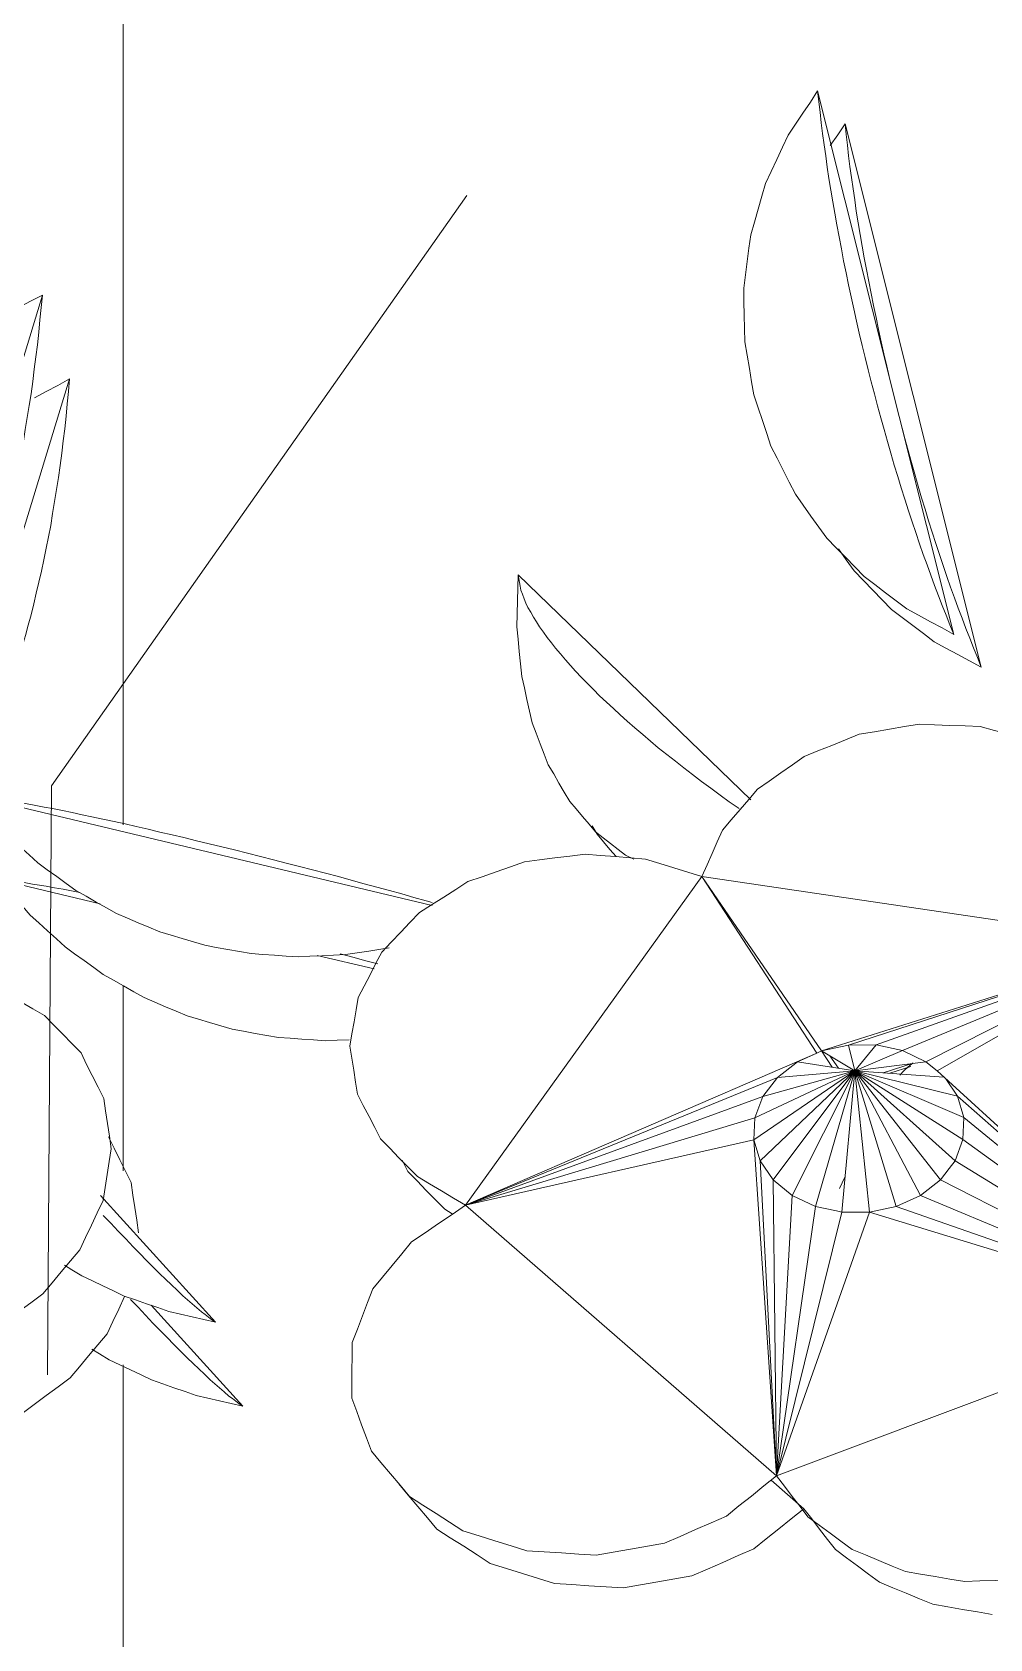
# Model space of a CAD drawing. Header units: metres. Extents: x -18.34 to -13.25, y -25.49 to -16.26.
# Drawn here: x -14.5973 to -14.521, y -17.8632 to -17.7354 of the extents above; entities that cross this region are included whole.
import ezdxf

# ---------------------------------------------------------------- set-up
doc = ezdxf.new("R2010")
doc.units = ezdxf.units.M
for name, color, linetype, lineweight in [('Importações nas famílias', 7, 'Continuous', 5), ('Quadro estrutural', 7, 'Continuous', 5), ('Vegetação', 7, 'Continuous', 5)]:
    doc.layers.add(name, color=color, linetype=linetype, lineweight=lineweight)

# ---------------------------------------------------------------- blocks, each defined once
blk = doc.blocks.new('Tram - Tram-V1-Pavimento 02 - Executivo')
at = {"layer": 'Quadro estrutural'}
for p, q in [((0.0164, 0.05), (0.2372, 0.05)), ((0.25003, 0.05), (0.26475, 0.05)), ((0.2802, 0.05), (0.46429, 0.05))]:
    blk.add_line(p, q, dxfattribs=at)
blk = doc.blocks.new('Planta_pergolado_12200 - plantas pergolado_skp_Component_12-V847-Pavimento 02 - Executivo')
at = {"layer": 'Importações nas famílias', "color": 9}
blk.add_line((0.56316, 0.17876), (0.60641, 0.18961), dxfattribs=at)
at = {"layer": 'Importações nas famílias', "color": 9, "flags": 128}
for points in [[(0.60335, 0.18838), (0.60411, 0.18869), (0.60488, 0.189), (0.60564, 0.1893), (0.60641, 0.18961)], [(0.60641, 0.18961), (0.6059, 0.18868), (0.6054, 0.18774), (0.60489, 0.1868), (0.60438, 0.18587)], [(0.60006, 0.18717), (0.60088, 0.18747), (0.6017, 0.18778), (0.60253, 0.18808), (0.60335, 0.18838)], [(0.59657, 0.18599), (0.59744, 0.18629), (0.59831, 0.18658), (0.59919, 0.18688), (0.60006, 0.18717)], [(0.59293, 0.18486), (0.59384, 0.18514), (0.59475, 0.18542), (0.59566, 0.18571), (0.59657, 0.18599)], [(0.60438, 0.18587), (0.60374, 0.18502), (0.6031, 0.18417), (0.60245, 0.18332), (0.60181, 0.18247)], [(0.58917, 0.18378), (0.59011, 0.18405), (0.59105, 0.18432), (0.59199, 0.18459), (0.59293, 0.18486)], [(0.58534, 0.18278), (0.5863, 0.18303), (0.58725, 0.18328), (0.58821, 0.18353), (0.58917, 0.18378)], [(0.57762, 0.18102), (0.57858, 0.18123), (0.57955, 0.18143), (0.58051, 0.18164), (0.58147, 0.18185)], [(0.58147, 0.18185), (0.58244, 0.18208), (0.58341, 0.18231), (0.58437, 0.18255), (0.58534, 0.18278)], [(0.60181, 0.18247), (0.60104, 0.18172), (0.60027, 0.18097), (0.59951, 0.18023), (0.59874, 0.17948)], [(0.57382, 0.18028), (0.57477, 0.18047), (0.57572, 0.18065), (0.57667, 0.18083), (0.57762, 0.18102)], [(0.56316, 0.17876), (0.56401, 0.17886), (0.56485, 0.17896), (0.5657, 0.17905), (0.56655, 0.17915)], [(0.56655, 0.17915), (0.56744, 0.17928), (0.56833, 0.17941), (0.56922, 0.17953), (0.57012, 0.17966)], [(0.57012, 0.17966), (0.57104, 0.17982), (0.57197, 0.17997), (0.57289, 0.18013), (0.57382, 0.18028)], [(0.59874, 0.17948), (0.59787, 0.17886), (0.597, 0.17823), (0.59613, 0.17761), (0.59525, 0.17699)], [(0.56667, 0.17641), (0.5658, 0.177), (0.56492, 0.17759), (0.56404, 0.17818), (0.56316, 0.17876)], [(0.59525, 0.17699), (0.5943, 0.1765), (0.59334, 0.17601), (0.59238, 0.17553), (0.59143, 0.17504)], [(0.57052, 0.17462), (0.56956, 0.17507), (0.5686, 0.17551), (0.56764, 0.17596), (0.56667, 0.17641)], [(0.57461, 0.17343), (0.57359, 0.17373), (0.57257, 0.17402), (0.57154, 0.17432), (0.57052, 0.17462)], [(0.59143, 0.17504), (0.59041, 0.1747), (0.58939, 0.17436), (0.58837, 0.17402), (0.58735, 0.17369)], [(0.57884, 0.17287), (0.57779, 0.17301), (0.57673, 0.17315), (0.57567, 0.17329), (0.57461, 0.17343)], [(0.58313, 0.17296), (0.58206, 0.17294), (0.58099, 0.17291), (0.57992, 0.17289), (0.57884, 0.17287)], [(0.58735, 0.17369), (0.5863, 0.1735), (0.58524, 0.17332), (0.58418, 0.17314), (0.58313, 0.17296)]]:
    blk.add_lwpolyline(points, dxfattribs=at)
blk = doc.blocks.new('Planta_pergolado_12200 - plantas pergolado_skp_Component_12-V849-Pavimento 02 - Executivo')
at = {"layer": 'Importações nas famílias', "color": 9}
blk.add_line((0.64082, 0.18596), (0.6405, 0.18638), dxfattribs=at)
at = {"layer": 'Importações nas famílias', "color": 9, "flags": 128}
blk.add_lwpolyline([(0.64148, 0.1853), (0.64115, 0.18563), (0.64082, 0.18596)], dxfattribs=at)
blk = doc.blocks.new('Planta_pergolado_12200 - plantas pergolado_skp_Component_12-V851-Pavimento 02 - Executivo')
at = {"layer": 'Importações nas famílias', "color": 9}
for p, q in [((0.60168, 0.1549), (0.61958, 0.17345)), ((0.61974, 0.17172), (0.62028, 0.1725)), ((0.62431, 0.16412), (0.62399, 0.16345))]:
    blk.add_line(p, q, dxfattribs=at)
at = {"layer": 'Importações nas famílias', "color": 9, "flags": 128}
for points in [[(0.61757, 0.16879), (0.61811, 0.16952), (0.61866, 0.17025), (0.6192, 0.17099), (0.61974, 0.17172)], [(0.61543, 0.16607), (0.61596, 0.16675), (0.6165, 0.16743), (0.61704, 0.16811), (0.61757, 0.16879)], [(0.61332, 0.16359), (0.61385, 0.16421), (0.61437, 0.16483), (0.6149, 0.16545), (0.61543, 0.16607)], [(0.61129, 0.16138), (0.6118, 0.16194), (0.61231, 0.16249), (0.61281, 0.16304), (0.61332, 0.16359)], [(0.62399, 0.16345), (0.62352, 0.16286), (0.62306, 0.16226), (0.62259, 0.16167), (0.62212, 0.16107)], [(0.60934, 0.15947), (0.60983, 0.15995), (0.61032, 0.16043), (0.6108, 0.16091), (0.61129, 0.16138)], [(0.62212, 0.16107), (0.62151, 0.16055), (0.62091, 0.16004), (0.6203, 0.15952), (0.6197, 0.15901)], [(0.60751, 0.15787), (0.60797, 0.15827), (0.60843, 0.15867), (0.60888, 0.15907), (0.60934, 0.15947)], [(0.6197, 0.15901), (0.61897, 0.15858), (0.61824, 0.15816), (0.61751, 0.15774), (0.61678, 0.15731)], [(0.60581, 0.1566), (0.60623, 0.15692), (0.60666, 0.15723), (0.60709, 0.15755), (0.60751, 0.15787)], [(0.61678, 0.15731), (0.61595, 0.15699), (0.61511, 0.15667), (0.61428, 0.15635), (0.61344, 0.15603)], [(0.60426, 0.15568), (0.60465, 0.15591), (0.60504, 0.15614), (0.60542, 0.15637), (0.60581, 0.1566)], [(0.61344, 0.15603), (0.61252, 0.15582), (0.6116, 0.15561), (0.61067, 0.1554), (0.60975, 0.15519)], [(0.60168, 0.1549), (0.60198, 0.15496), (0.60228, 0.15501), (0.60258, 0.15506), (0.60288, 0.15511)], [(0.6058, 0.15481), (0.60477, 0.15484), (0.60374, 0.15486), (0.60271, 0.15488), (0.60168, 0.1549)], [(0.60288, 0.15511), (0.60322, 0.15525), (0.60357, 0.15539), (0.60392, 0.15553), (0.60426, 0.15568)], [(0.60975, 0.15519), (0.60876, 0.1551), (0.60778, 0.155), (0.60679, 0.15491), (0.6058, 0.15481)]]:
    blk.add_lwpolyline(points, dxfattribs=at)
blk = doc.blocks.new('Planta_pergolado_12200 - plantas pergolado_skp_Component_17-V857-Pavimento 02 - Executivo')
at = {"layer": 'Importações nas famílias', "color": 9}
for p, q in [((0.81532, 0.27461), (0.79593, 0.25328)), ((0.81532, 0.27461), (0.79794, 0.25492)), ((0.81532, 0.27461), (0.79963, 0.25541)), ((0.81532, 0.27461), (0.80138, 0.25534)), ((0.81532, 0.27461), (0.80307, 0.25471)), ((0.81532, 0.27461), (0.80459, 0.25355)), ((0.81532, 0.27461), (0.80583, 0.25195)), ((0.81532, 0.27461), (0.80671, 0.25002)), ((0.80716, 0.24789), (0.81532, 0.27461)), ((0.81532, 0.27461), (0.82816, 0.24049)), ((0.78046, 0.23455), (0.78584, 0.27093)), ((0.79386, 0.24842), (0.78584, 0.27093)), ((0.78584, 0.27093), (0.79387, 0.24623)), ((0.79431, 0.25052), (0.78584, 0.27093)), ((0.79519, 0.25238), (0.78584, 0.27093)), ((0.79593, 0.25328), (0.78584, 0.27093)), ((0.78584, 0.27093), (0.79432, 0.24409)), ((0.79963, 0.25541), (0.79591, 0.24672)), ((0.80138, 0.25534), (0.79591, 0.24672)), ((0.79591, 0.24672), (0.79794, 0.25492)), ((0.79591, 0.24672), (0.80307, 0.25471)), ((0.79794, 0.25492), (0.79656, 0.25397)), ((0.79963, 0.25541), (0.79794, 0.25492)), ((0.80138, 0.25534), (0.79963, 0.25541)), ((0.80307, 0.25471), (0.80138, 0.25534)), ((0.80368, 0.25425), (0.80307, 0.25471)), ((0.79593, 0.25328), (0.79519, 0.25238)), ((0.79642, 0.25382), (0.79591, 0.24672)), ((0.80459, 0.25355), (0.79591, 0.24672)), ((0.80459, 0.25355), (0.80368, 0.25425)), ((0.80583, 0.25195), (0.80459, 0.25355)), ((0.79519, 0.25238), (0.79431, 0.25052)), ((0.79591, 0.24672), (0.79519, 0.25238)), ((0.79591, 0.24672), (0.80583, 0.25195)), ((0.80671, 0.25002), (0.80583, 0.25195)), ((0.79431, 0.25052), (0.79386, 0.24842)), ((0.79591, 0.24672), (0.79431, 0.25052)), ((0.79591, 0.24672), (0.80671, 0.25002)), ((0.80716, 0.24789), (0.80671, 0.25002)), ((0.79591, 0.24672), (0.79386, 0.24842)), ((0.79386, 0.24842), (0.79387, 0.24623)), ((0.79591, 0.24672), (0.80716, 0.24789)), ((0.80716, 0.24569), (0.80716, 0.24789)), ((0.80716, 0.24789), (0.82816, 0.24049)), ((0.79591, 0.24672), (0.79387, 0.24623)), ((0.79387, 0.24623), (0.79432, 0.24409)), ((0.79591, 0.24672), (0.79432, 0.24409)), ((0.79591, 0.24672), (0.7952, 0.24216)), ((0.80716, 0.24569), (0.79591, 0.24672)), ((0.79591, 0.24672), (0.80671, 0.2436)), ((0.79591, 0.24672), (0.80584, 0.24173)), ((0.79591, 0.24672), (0.8046, 0.24023)), ((0.79591, 0.24672), (0.80309, 0.2392)), ((0.79591, 0.24672), (0.8014, 0.2387)), ((0.79591, 0.24672), (0.79965, 0.23877)), ((0.79591, 0.24672), (0.79796, 0.23941)), ((0.79591, 0.24672), (0.79644, 0.24056)), ((0.80707, 0.24527), (0.80716, 0.24569)), ((0.80716, 0.24569), (0.82816, 0.24049)), ((0.80707, 0.24527), (0.80671, 0.2436)), ((0.79432, 0.24409), (0.78046, 0.23455)), ((0.78046, 0.23455), (0.7945, 0.24371)), ((0.79432, 0.24409), (0.7945, 0.24371)), ((0.7945, 0.24371), (0.7952, 0.24216)), ((0.7945, 0.24371), (0.80662, 0.21573)), ((0.80671, 0.2436), (0.80584, 0.24173)), ((0.82816, 0.24049), (0.80671, 0.2436)), ((0.7952, 0.24216), (0.79644, 0.24056)), ((0.80584, 0.24173), (0.8046, 0.24023)), ((0.82816, 0.24049), (0.80584, 0.24173)), ((0.79644, 0.24056), (0.79796, 0.23941)), ((0.79644, 0.24056), (0.80662, 0.21573)), ((0.82816, 0.24049), (0.8014, 0.2387)), ((0.80309, 0.2392), (0.82816, 0.24049)), ((0.8046, 0.24023), (0.82816, 0.24049)), ((0.80662, 0.21573), (0.82816, 0.24049)), ((0.79796, 0.23941), (0.79965, 0.23877)), ((0.79796, 0.23941), (0.80662, 0.21573)), ((0.80309, 0.2392), (0.8014, 0.2387)), ((0.8046, 0.24023), (0.80309, 0.2392)), ((0.79965, 0.23877), (0.8014, 0.2387)), ((0.79965, 0.23877), (0.80662, 0.21573)), ((0.8014, 0.2387), (0.80662, 0.21573)), ((0.80662, 0.21573), (0.78046, 0.23455))]:
    blk.add_line(p, q, dxfattribs=at)
at = {"layer": 'Importações nas famílias', "color": 9, "flags": 128}
for points in [[(0.76971, 0.26129), (0.76941, 0.26015), (0.76911, 0.25901), (0.76882, 0.25786), (0.76852, 0.25672)], [(0.83657, 0.25549), (0.83652, 0.2567), (0.83647, 0.25792), (0.83642, 0.25913), (0.83636, 0.26035)], [(0.76852, 0.25672), (0.76847, 0.25551), (0.76842, 0.2543), (0.76837, 0.25309), (0.76832, 0.25188)], [(0.83577, 0.25077), (0.83597, 0.25195), (0.83617, 0.25313), (0.83637, 0.25431), (0.83657, 0.25549)], [(0.76832, 0.25188), (0.76852, 0.25068), (0.76873, 0.24948), (0.76893, 0.24829), (0.76913, 0.24709)], [(0.83401, 0.24651), (0.83445, 0.24757), (0.83489, 0.24864), (0.83533, 0.2497), (0.83577, 0.25077)], [(0.76913, 0.24709), (0.76957, 0.24599), (0.77002, 0.24489), (0.77046, 0.24379), (0.7709, 0.24269)], [(0.83142, 0.243), (0.83207, 0.24388), (0.83272, 0.24476), (0.83336, 0.24563), (0.83401, 0.24651)], [(0.82816, 0.24049), (0.82898, 0.24112), (0.82979, 0.24175), (0.8306, 0.24237), (0.83142, 0.243)], [(0.7709, 0.24269), (0.77155, 0.24176), (0.7722, 0.24083), (0.77285, 0.2399), (0.7735, 0.23897)], [(0.83135, 0.23651), (0.83055, 0.2375), (0.82976, 0.2385), (0.82896, 0.23949), (0.82816, 0.24049)], [(0.7735, 0.23897), (0.77432, 0.23828), (0.77513, 0.23759), (0.77595, 0.23689), (0.77676, 0.2362)], [(0.77676, 0.2362), (0.77768, 0.23578), (0.77861, 0.23537), (0.77953, 0.23496), (0.78046, 0.23455)], [(0.83351, 0.23158), (0.83297, 0.23281), (0.83243, 0.23404), (0.83189, 0.23528), (0.83135, 0.23651)], [(0.78046, 0.23455), (0.78011, 0.23343), (0.77976, 0.23231), (0.77942, 0.23119), (0.77907, 0.23007)], [(0.83446, 0.22613), (0.83423, 0.22749), (0.83399, 0.22886), (0.83375, 0.23022), (0.83351, 0.23158)], [(0.77907, 0.23007), (0.77897, 0.22886), (0.77887, 0.22766), (0.77877, 0.22645), (0.77867, 0.22525)], [(0.77867, 0.22525), (0.77882, 0.22404), (0.77897, 0.22284), (0.77913, 0.22163), (0.77928, 0.22043)], [(0.83412, 0.22062), (0.83421, 0.222), (0.83429, 0.22338), (0.83438, 0.22475), (0.83446, 0.22613)], [(0.77928, 0.22043), (0.77968, 0.2193), (0.78007, 0.21817), (0.78047, 0.21705), (0.78086, 0.21592)], [(0.83252, 0.21552), (0.83292, 0.2168), (0.83332, 0.21807), (0.83372, 0.21935), (0.83412, 0.22062)], [(0.78086, 0.21592), (0.78148, 0.21495), (0.78209, 0.21399), (0.7827, 0.21302), (0.78331, 0.21205)], [(0.80434, 0.21189), (0.80491, 0.21285), (0.80548, 0.21381), (0.80605, 0.21477), (0.80662, 0.21573)], [(0.80662, 0.21573), (0.80734, 0.21466), (0.80807, 0.21358), (0.8088, 0.21251), (0.80953, 0.21143)], [(0.8298, 0.21127), (0.83048, 0.21233), (0.83116, 0.2134), (0.83184, 0.21446), (0.83252, 0.21552)], [(0.78331, 0.21205), (0.7841, 0.2113), (0.78488, 0.21056), (0.78567, 0.20981), (0.78646, 0.20907)], [(0.80132, 0.20895), (0.80208, 0.20969), (0.80283, 0.21042), (0.80358, 0.21116), (0.80434, 0.21189)], [(0.80953, 0.21143), (0.81047, 0.21066), (0.8114, 0.20989), (0.81234, 0.20911), (0.81328, 0.20834)], [(0.82618, 0.20823), (0.82708, 0.20899), (0.82799, 0.20975), (0.82889, 0.21051), (0.8298, 0.21127)], [(0.78646, 0.20907), (0.78736, 0.20859), (0.78827, 0.20812), (0.78918, 0.20765), (0.79008, 0.20718)], [(0.79778, 0.20712), (0.79867, 0.20758), (0.79955, 0.20804), (0.80044, 0.2085), (0.80132, 0.20895)], [(0.79008, 0.20718), (0.79105, 0.20701), (0.79201, 0.20685), (0.79298, 0.20668), (0.79395, 0.20651)], [(0.81328, 0.20834), (0.81435, 0.20793), (0.81542, 0.20752), (0.81648, 0.20711), (0.81755, 0.2067)], [(0.82198, 0.20666), (0.82303, 0.20706), (0.82408, 0.20745), (0.82513, 0.20784), (0.82618, 0.20823)], [(0.79395, 0.20651), (0.7949, 0.20667), (0.79586, 0.20682), (0.79682, 0.20697), (0.79778, 0.20712)], [(0.81755, 0.2067), (0.81866, 0.20669), (0.81976, 0.20668), (0.82087, 0.20667), (0.82198, 0.20666)]]:
    blk.add_lwpolyline(points, dxfattribs=at)
blk = doc.blocks.new('Planta_pergolado_12200 - plantas pergolado_skp_Component_16-V2145-Pavimento 02 - Executivo')
for name, p in [('Planta_pergolado_12200 - plantas pergolado_skp_Component_17-V857-Pavimento 02 - Executivo', (0.12801, 0.01153)), ('Planta_pergolado_12200 - plantas pergolado_skp_Component_12-V847-Pavimento 02 - Executivo', (0.28278, 0.07654)), ('Planta_pergolado_12200 - plantas pergolado_skp_Component_12-V849-Pavimento 02 - Executivo', (0.28278, 0.07654)), ('Planta_pergolado_12200 - plantas pergolado_skp_Component_12-V851-Pavimento 02 - Executivo', (0.28278, 0.07654))]:
    blk.add_blockref(name, p)
blk = doc.blocks.new('Planta_pergolado_12200 - plantas pergolado_skp_Component_12-V887-Pavimento 02 - Executivo')
at = {"layer": 'Importações nas famílias', "color": 9}
blk.add_line((0.56577, 0.18094), (0.60901, 0.19179), dxfattribs=at)
at = {"layer": 'Importações nas famílias', "color": 9, "flags": 128}
for points in [[(0.60266, 0.18935), (0.60349, 0.18965), (0.60431, 0.18996), (0.60513, 0.19026), (0.60595, 0.19056)], [(0.60595, 0.19056), (0.60672, 0.19087), (0.60748, 0.19118), (0.60825, 0.19148), (0.60901, 0.19179)], [(0.60901, 0.19179), (0.60851, 0.19086), (0.608, 0.18992), (0.6075, 0.18898), (0.60699, 0.18805)], [(0.59918, 0.18817), (0.60005, 0.18847), (0.60092, 0.18876), (0.60179, 0.18906), (0.60266, 0.18935)], [(0.59554, 0.18704), (0.59645, 0.18732), (0.59736, 0.1876), (0.59827, 0.18789), (0.59918, 0.18817)], [(0.60699, 0.18805), (0.60635, 0.1872), (0.6057, 0.18635), (0.60506, 0.1855), (0.60442, 0.18465)], [(0.59178, 0.18596), (0.59272, 0.18623), (0.59366, 0.1865), (0.5946, 0.18677), (0.59554, 0.18704)], [(0.59, 0.18549), (0.59082, 0.18571), (0.59178, 0.18596)], [(0.58408, 0.18403), (0.58505, 0.18426), (0.58588, 0.18446)], [(0.60442, 0.18465), (0.60365, 0.1839), (0.60288, 0.18315), (0.60212, 0.18241), (0.60135, 0.18166)], [(0.57643, 0.18246), (0.57738, 0.18265), (0.57833, 0.18283), (0.57928, 0.18301), (0.58023, 0.1832)], [(0.58023, 0.1832), (0.58119, 0.18341), (0.58215, 0.18361), (0.58312, 0.18382), (0.58408, 0.18403)], [(0.56916, 0.18133), (0.57005, 0.18146), (0.57094, 0.18159), (0.57183, 0.18171), (0.57272, 0.18184)], [(0.57272, 0.18184), (0.57365, 0.182), (0.57457, 0.18215), (0.5755, 0.18231), (0.57643, 0.18246)], [(0.60135, 0.18166), (0.60048, 0.18104), (0.59961, 0.18042)], [(0.56577, 0.18094), (0.56661, 0.18104), (0.56746, 0.18114), (0.56831, 0.18123), (0.56916, 0.18133)], [(0.56751, 0.17977), (0.56665, 0.18036), (0.56577, 0.18094)]]:
    blk.add_lwpolyline(points, dxfattribs=at)
blk = doc.blocks.new('Planta_pergolado_12200 - plantas pergolado_skp_Component_12-V890-Pavimento 02 - Executivo')
at = {"layer": 'Importações nas famílias', "color": 9}
blk.add_line((0.62231, 0.16119), (0.62165, 0.16081), dxfattribs=at)
at = {"layer": 'Importações nas famílias', "color": 9, "flags": 128}
blk.add_lwpolyline([(0.6241, 0.16271), (0.62352, 0.16222), (0.62291, 0.1617), (0.62231, 0.16119)], dxfattribs=at)
blk = doc.blocks.new('Planta_pergolado_12200 - plantas pergolado_skp_Component_17-V2151-Pavimento 02 - Executivo')
at = {"layer": 'Importações nas famílias', "color": 9}
for p, q in [((0.92332, 0.26291), (0.92408, 0.26052)), ((0.92357, 0.26273), (0.92412, 0.26106)), ((0.9324, 0.25747), (0.93328, 0.25703)), ((0.92233, 0.2556), (0.92363, 0.25645)), ((0.92371, 0.25696), (0.92273, 0.25628)), ((0.95651, 0.25159), (0.95878, 0.2542)), ((0.93495, 0.2256), (0.9353, 0.22619)), ((0.93105, 0.2222), (0.93194, 0.22266))]:
    blk.add_line(p, q, dxfattribs=at)
at = {"layer": 'Importações nas famílias', "color": 9, "flags": 128}
for points in [[(0.96638, 0.26448), (0.96658, 0.26566), (0.96679, 0.26684), (0.96699, 0.26802), (0.96719, 0.2692)], [(0.96463, 0.26022), (0.96507, 0.26128), (0.96551, 0.26235), (0.96594, 0.26341), (0.96638, 0.26448)], [(0.96203, 0.25671), (0.96268, 0.25759), (0.96333, 0.25847), (0.96398, 0.25934), (0.96463, 0.26022)], [(0.95878, 0.2542), (0.95959, 0.25483), (0.96041, 0.25545), (0.96122, 0.25608), (0.96203, 0.25671)], [(0.96197, 0.25022), (0.96117, 0.25121), (0.96037, 0.25221), (0.95958, 0.2532), (0.95878, 0.2542)], [(0.96413, 0.24529), (0.96359, 0.24652), (0.96305, 0.24775), (0.96251, 0.24898), (0.96197, 0.25022)], [(0.96508, 0.23984), (0.96484, 0.2412), (0.9646, 0.24256), (0.96436, 0.24393), (0.96413, 0.24529)], [(0.96474, 0.23433), (0.96482, 0.23571), (0.96491, 0.23708), (0.96499, 0.23846), (0.96508, 0.23984)], [(0.96314, 0.22923), (0.96354, 0.23051), (0.96394, 0.23178), (0.96434, 0.23306), (0.96474, 0.23433)], [(0.96041, 0.22498), (0.96109, 0.22604), (0.96177, 0.22711), (0.96246, 0.22817), (0.96314, 0.22923)], [(0.93194, 0.22266), (0.93269, 0.2234), (0.93345, 0.22413), (0.9342, 0.22487), (0.93495, 0.2256)], [(0.95679, 0.22194), (0.9577, 0.2227), (0.9586, 0.22346), (0.95951, 0.22422), (0.96041, 0.22498)]]:
    blk.add_lwpolyline(points, dxfattribs=at)
blk = doc.blocks.new('Planta_pergolado_12200 - plantas pergolado_skp_Component_16-V2152-Pavimento 02 - Executivo')
for name, p in [('Planta_pergolado_12200 - plantas pergolado_skp_Component_17-V2151-Pavimento 02 - Executivo', (0, 0)), ('Planta_pergolado_12200 - plantas pergolado_skp_Component_12-V887-Pavimento 02 - Executivo', (0.28278, 0.07654)), ('Planta_pergolado_12200 - plantas pergolado_skp_Component_12-V890-Pavimento 02 - Executivo', (0.28278, 0.07654))]:
    blk.add_blockref(name, p)
blk = doc.blocks.new('Planta_pergolado_12200 - plantas pergolado_skp_-V2182-Pavimento 02 - Executivo')
for name in ['Planta_pergolado_12200 - plantas pergolado_skp_Component_16-V2152-Pavimento 02 - Executivo', 'Planta_pergolado_12200 - plantas pergolado_skp_Component_16-V2145-Pavimento 02 - Executivo']:
    blk.add_blockref(name, (0, 0))
blk = doc.blocks.new('Planta_pergolado_12200 - plantas pergolado_skp_-V2183-Pavimento 02 - Executivo')
blk.add_blockref('Planta_pergolado_12200 - plantas pergolado_skp_-V2182-Pavimento 02 - Executivo', (0, 0))
blk = doc.blocks.new('Planta_pergolado_12200 - plantas pergolado_skp_Component_12-V1279-Pavimento 02 - Executivo')
at = {"layer": 'Importações nas famílias', "color": 9}
blk.add_line((0.74405, 0.15634), (0.77919, 0.14557), dxfattribs=at)
at = {"layer": 'Importações nas famílias', "color": 9, "flags": 128}
for points in [[(0.74605, 0.1526), (0.74555, 0.15353), (0.74505, 0.15447), (0.74455, 0.1554), (0.74405, 0.15634)], [(0.74405, 0.15634), (0.74504, 0.15624), (0.74602, 0.15614), (0.74701, 0.15605), (0.748, 0.15595)], [(0.748, 0.15595), (0.74897, 0.15583), (0.74995, 0.1557), (0.75092, 0.15557), (0.7519, 0.15545)], [(0.7519, 0.15545), (0.75285, 0.15529), (0.75379, 0.15514), (0.75474, 0.15498), (0.75569, 0.15483)], [(0.75569, 0.15483), (0.75661, 0.15465), (0.75752, 0.15446), (0.75844, 0.15428), (0.75935, 0.1541)], [(0.75935, 0.1541), (0.76022, 0.15389), (0.76109, 0.15369), (0.76196, 0.15348), (0.76283, 0.15327)], [(0.74845, 0.1492), (0.74785, 0.15005), (0.74725, 0.1509), (0.74665, 0.15175), (0.74605, 0.1526)], [(0.76283, 0.15327), (0.76364, 0.15304), (0.76445, 0.15281), (0.76527, 0.15258), (0.76608, 0.15235)], [(0.76608, 0.15235), (0.76683, 0.1521), (0.76758, 0.15185), (0.76833, 0.1516), (0.76908, 0.15136)], [(0.76908, 0.15136), (0.76976, 0.15109), (0.77044, 0.15082), (0.77111, 0.15055), (0.77179, 0.15029)], [(0.77179, 0.15029), (0.77239, 0.15001), (0.77299, 0.14972), (0.77358, 0.14944), (0.77418, 0.14916)], [(0.75119, 0.14622), (0.75051, 0.14696), (0.74982, 0.14771), (0.74914, 0.14845), (0.74845, 0.1492)], [(0.77418, 0.14916), (0.77469, 0.14887), (0.7752, 0.14858), (0.77572, 0.14828), (0.77623, 0.14799)], [(0.77623, 0.14799), (0.77665, 0.14769), (0.77707, 0.14739), (0.77748, 0.14709), (0.7779, 0.14679)], [(0.75421, 0.14373), (0.75345, 0.14435), (0.7527, 0.14497), (0.75195, 0.1456), (0.75119, 0.14622)], [(0.7779, 0.14679), (0.77823, 0.14648), (0.77855, 0.14618), (0.77887, 0.14587), (0.77919, 0.14557)], [(0.77919, 0.14557), (0.77857, 0.14498), (0.77794, 0.14439), (0.77732, 0.1438), (0.7767, 0.14321)], [(0.75743, 0.14179), (0.75662, 0.14227), (0.75582, 0.14276), (0.75501, 0.14324), (0.75421, 0.14373)], [(0.7767, 0.14321), (0.77599, 0.14276), (0.77529, 0.14231), (0.77458, 0.14186), (0.77388, 0.14141)], [(0.76077, 0.14044), (0.75994, 0.14078), (0.7591, 0.14112), (0.75826, 0.14145), (0.75743, 0.14179)], [(0.77388, 0.14141), (0.77311, 0.14111), (0.77234, 0.14081), (0.77157, 0.14051), (0.7708, 0.14021)], [(0.76417, 0.13972), (0.76332, 0.1399), (0.76247, 0.14008), (0.76162, 0.14026), (0.76077, 0.14044)], [(0.76754, 0.13964), (0.7667, 0.13966), (0.76586, 0.13968), (0.76502, 0.1397), (0.76417, 0.13972)], [(0.7708, 0.14021), (0.76999, 0.14007), (0.76917, 0.13993), (0.76836, 0.13978), (0.76754, 0.13964)]]:
    blk.add_lwpolyline(points, dxfattribs=at)
blk = doc.blocks.new('Planta_pergolado_12200 - plantas pergolado_skp_Component_12-V2430-Pavimento 02 - Executivo')
at = {"layer": 'Importações nas famílias', "color": 9}
blk.add_line((0.91076, 0.22459), (0.90202, 0.18791), dxfattribs=at)
at = {"layer": 'Importações nas famílias', "color": 9, "flags": 128}
for points in [[(0.90958, 0.2212), (0.90985, 0.22218), (0.91013, 0.22315), (0.9104, 0.22412), (0.91053, 0.22459)], [(0.90847, 0.21714), (0.90875, 0.21815), (0.90903, 0.21917), (0.9093, 0.22019), (0.90958, 0.2212)], [(0.91414, 0.22118), (0.91425, 0.2205), (0.91439, 0.21956), (0.91454, 0.21863), (0.91468, 0.21769)], [(0.91468, 0.21769), (0.91472, 0.21674), (0.91477, 0.2158), (0.91481, 0.21486), (0.91485, 0.21392)], [(0.90739, 0.21298), (0.90766, 0.21402), (0.90793, 0.21506), (0.9082, 0.2161), (0.90847, 0.21714)], [(0.91485, 0.21392), (0.91479, 0.21298), (0.91472, 0.21204), (0.91466, 0.2111), (0.9146, 0.21017)], [(0.90634, 0.20885), (0.9066, 0.20988), (0.90686, 0.21092), (0.90712, 0.21195), (0.90739, 0.21298)], [(0.9146, 0.21017), (0.91443, 0.20925), (0.91427, 0.20832), (0.9141, 0.2074), (0.91393, 0.20648)], [(0.90536, 0.20483), (0.90561, 0.20583), (0.90585, 0.20684), (0.9061, 0.20785), (0.90634, 0.20885)], [(0.91393, 0.20648), (0.91367, 0.20559), (0.9134, 0.20469), (0.91313, 0.2038), (0.91287, 0.2029)], [(0.90447, 0.20102), (0.9047, 0.20197), (0.90492, 0.20292), (0.90514, 0.20388), (0.90536, 0.20483)], [(0.91287, 0.2029), (0.9125, 0.20204), (0.91214, 0.20118), (0.91177, 0.20033), (0.91141, 0.19947)], [(0.9037, 0.1975), (0.90389, 0.19838), (0.90409, 0.19926), (0.90428, 0.20014), (0.90447, 0.20102)], [(0.91141, 0.19947), (0.91095, 0.19865), (0.91049, 0.19784), (0.91003, 0.19703), (0.90957, 0.19622)], [(0.90305, 0.19436), (0.90321, 0.19515), (0.90337, 0.19593), (0.90354, 0.19671), (0.9037, 0.1975)], [(0.90957, 0.19622), (0.90902, 0.19546), (0.90847, 0.1947), (0.90792, 0.19394), (0.90738, 0.19318)], [(0.90255, 0.19168), (0.90267, 0.19235), (0.9028, 0.19302), (0.90293, 0.19369), (0.90305, 0.19436)], [(0.90738, 0.19318), (0.90674, 0.19249), (0.90611, 0.19179), (0.90548, 0.1911), (0.90485, 0.1904)], [(0.9022, 0.18951), (0.90229, 0.19005), (0.90238, 0.19059), (0.90246, 0.19114), (0.90255, 0.19168)], [(0.90485, 0.1904), (0.90414, 0.18978), (0.90344, 0.18916), (0.90273, 0.18853), (0.90202, 0.18791)], [(0.90202, 0.18791), (0.90207, 0.18831), (0.90211, 0.18871), (0.90216, 0.18911), (0.9022, 0.18951)]]:
    blk.add_lwpolyline(points, dxfattribs=at)
blk = doc.blocks.new('Planta_pergolado_12200 - plantas pergolado_skp_Component_12-V1282-Pavimento 02 - Executivo')
at = {"layer": 'Importações nas famílias', "color": 9}
for p, q in [((0.82581, 0.17013), (0.81572, 0.16098)), ((0.79807, 0.14499), (0.79548, 0.14263))]:
    blk.add_line(p, q, dxfattribs=at)
at = {"layer": 'Importações nas famílias', "color": 9, "flags": 128}
for points in [[(0.82581, 0.17013), (0.8256, 0.1692), (0.82538, 0.16828), (0.82517, 0.16735), (0.82495, 0.16642)], [(0.82499, 0.16902), (0.8252, 0.1693), (0.8254, 0.16958), (0.82561, 0.16985), (0.82581, 0.17013)], [(0.8237, 0.16753), (0.82402, 0.1679), (0.82434, 0.16828), (0.82467, 0.16865), (0.82499, 0.16902)], [(0.82195, 0.1657), (0.82239, 0.16616), (0.82283, 0.16662), (0.82326, 0.16707), (0.8237, 0.16753)], [(0.82495, 0.16642), (0.82464, 0.16553), (0.82434, 0.16464), (0.82403, 0.16375), (0.82372, 0.16286)], [(0.81981, 0.16357), (0.82034, 0.1641), (0.82088, 0.16464), (0.82142, 0.16517), (0.82195, 0.1657)], [(0.81731, 0.16119), (0.81793, 0.16179), (0.81856, 0.16238), (0.81918, 0.16298), (0.81981, 0.16357)], [(0.82372, 0.16286), (0.82332, 0.16202), (0.82292, 0.16117), (0.82252, 0.16033), (0.82212, 0.15949)], [(0.82212, 0.15949), (0.82163, 0.1587), (0.82126, 0.1581)], [(0.79548, 0.14263), (0.79624, 0.14324), (0.79701, 0.14384), (0.79777, 0.14444)], [(0.79822, 0.14293), (0.79731, 0.14283), (0.79639, 0.14273), (0.79548, 0.14263)]]:
    blk.add_lwpolyline(points, dxfattribs=at)
blk = doc.blocks.new('Planta_pergolado_12200 - plantas pergolado_skp_Component_17-V2431-Pavimento 02 - Executivo')
at = {"layer": 'Importações nas famílias', "color": 9, "flags": 128}
for points in [[(0.92612, 0.19844), (0.92522, 0.19799), (0.92431, 0.19753), (0.92341, 0.19708), (0.9225, 0.19663)], [(0.93013, 0.19904), (0.92913, 0.19889), (0.92812, 0.19874), (0.92712, 0.19859), (0.92612, 0.19844)], [(0.93424, 0.19839), (0.93321, 0.19855), (0.93218, 0.19871), (0.93115, 0.19888), (0.93013, 0.19904)], [(0.93818, 0.19653), (0.93719, 0.19699), (0.93621, 0.19746), (0.93522, 0.19792), (0.93424, 0.19839)], [(0.9225, 0.19663), (0.92176, 0.1959), (0.92101, 0.19518), (0.92026, 0.19445), (0.91951, 0.19373)], [(0.94168, 0.19358), (0.9408, 0.19432), (0.93993, 0.19506), (0.93905, 0.19579), (0.93818, 0.19653)], [(0.91951, 0.19373), (0.91898, 0.19278), (0.91844, 0.19184), (0.9179, 0.19089), (0.91736, 0.18994)], [(0.9445, 0.18976), (0.9438, 0.19072), (0.94309, 0.19167), (0.94239, 0.19263), (0.94168, 0.19358)]]:
    blk.add_lwpolyline(points, dxfattribs=at)
blk = doc.blocks.new('Planta_pergolado_12200 - plantas pergolado_skp_Component_16-V2432-Pavimento 02 - Executivo')
for name, p in [('Planta_pergolado_12200 - plantas pergolado_skp_Component_12-V2430-Pavimento 02 - Executivo', (0, 0)), ('Planta_pergolado_12200 - plantas pergolado_skp_Component_12-V1282-Pavimento 02 - Executivo', (0.11813, 0.03721)), ('Planta_pergolado_12200 - plantas pergolado_skp_Component_17-V2431-Pavimento 02 - Executivo', (0, 0)), ('Planta_pergolado_12200 - plantas pergolado_skp_Component_12-V1279-Pavimento 02 - Executivo', (0.11813, 0.03721))]:
    blk.add_blockref(name, p)
blk = doc.blocks.new('Planta_pergolado_12200 - plantas pergolado_skp_Component_12-V1319-Pavimento 02 - Executivo')
at = {"layer": 'Importações nas famílias', "color": 9}
blk.add_line((0.86886, 0.19572), (0.90401, 0.18496), dxfattribs=at)
at = {"layer": 'Importações nas famílias', "color": 9, "flags": 128}
for points in [[(0.87037, 0.19292), (0.86987, 0.19385), (0.86937, 0.19479), (0.86886, 0.19572)], [(0.86886, 0.19572), (0.86985, 0.19563), (0.87084, 0.19553), (0.87183, 0.19544), (0.87282, 0.19534)], [(0.87282, 0.19534), (0.87379, 0.19521), (0.87476, 0.19509), (0.87574, 0.19496), (0.87671, 0.19484)], [(0.87671, 0.19484), (0.87766, 0.19468), (0.87861, 0.19453), (0.87956, 0.19437), (0.88051, 0.19422)], [(0.88051, 0.19422), (0.88142, 0.19403), (0.88234, 0.19385), (0.88325, 0.19367), (0.88417, 0.19349)], [(0.88417, 0.19349), (0.88503, 0.19328), (0.8859, 0.19307), (0.88677, 0.19287), (0.88764, 0.19266)], [(0.88764, 0.19266), (0.88845, 0.19243), (0.88927, 0.1922), (0.89008, 0.19197), (0.8909, 0.19174)], [(0.8909, 0.19174), (0.89165, 0.19149), (0.8924, 0.19124), (0.89315, 0.19099), (0.8939, 0.19074)], [(0.8939, 0.19074), (0.89457, 0.19048), (0.89525, 0.19021), (0.89593, 0.18994), (0.89661, 0.18968)], [(0.89661, 0.18968), (0.8972, 0.18939), (0.8978, 0.18911), (0.8984, 0.18883), (0.899, 0.18855)], [(0.899, 0.18855), (0.89951, 0.18826), (0.90002, 0.18797), (0.90053, 0.18767), (0.90104, 0.18738)], [(0.90104, 0.18738), (0.90146, 0.18708), (0.90188, 0.18678), (0.9023, 0.18648), (0.90272, 0.18618)], [(0.90272, 0.18618), (0.90304, 0.18587), (0.90336, 0.18557), (0.90369, 0.18526), (0.90401, 0.18496)], [(0.90401, 0.18496), (0.90338, 0.18437), (0.90276, 0.18378), (0.90214, 0.18319), (0.90151, 0.18259)], [(0.90151, 0.18259), (0.90081, 0.18214), (0.9001, 0.18169), (0.8994, 0.18124), (0.89869, 0.18079)], [(0.89869, 0.18079), (0.89792, 0.1805), (0.89716, 0.1802), (0.89639, 0.1799), (0.89562, 0.1796)], [(0.89562, 0.1796), (0.8948, 0.17946), (0.89399, 0.17931), (0.89317, 0.17917), (0.89253, 0.17906)]]:
    blk.add_lwpolyline(points, dxfattribs=at)
blk = doc.blocks.new('Planta_pergolado_12200 - plantas pergolado_skp_Component_12-V2438-Pavimento 02 - Executivo')
at = {"layer": 'Importações nas famílias', "color": 9}
for p, q in [((0.91582, 0.21998), (0.91474, 0.21545)), ((0.91516, 0.21932), (0.91542, 0.22027)), ((0.91063, 0.19816), (0.90896, 0.19118))]:
    blk.add_line(p, q, dxfattribs=at)
at = {"layer": 'Importações nas famílias', "color": 9, "flags": 128}
for points in [[(0.91462, 0.21727), (0.91488, 0.21828), (0.91516, 0.21932)], [(0.92145, 0.21798), (0.92149, 0.21704), (0.92153, 0.2161)], [(0.92153, 0.2161), (0.92147, 0.21516), (0.9214, 0.21422), (0.92134, 0.21328), (0.92128, 0.21235)], [(0.92128, 0.21235), (0.92111, 0.21143), (0.92095, 0.2105), (0.92078, 0.20958), (0.92062, 0.20866)], [(0.92062, 0.20866), (0.92035, 0.20777), (0.92008, 0.20687), (0.91982, 0.20598), (0.91955, 0.20508)], [(0.91955, 0.20508), (0.91918, 0.20422), (0.91882, 0.20336), (0.91845, 0.20251), (0.91809, 0.20165)], [(0.91809, 0.20165), (0.91763, 0.20083), (0.91717, 0.20002), (0.91671, 0.19921), (0.91625, 0.1984)], [(0.91625, 0.1984), (0.9157, 0.19764), (0.91515, 0.19688), (0.91461, 0.19612), (0.91406, 0.19536)], [(0.90923, 0.19386), (0.90936, 0.19453), (0.90948, 0.1952), (0.90961, 0.19587), (0.90973, 0.19654)], [(0.91406, 0.19536), (0.91343, 0.19467), (0.91279, 0.19397), (0.91216, 0.19328), (0.91153, 0.19258)], [(0.90888, 0.19169), (0.90897, 0.19223), (0.90906, 0.19277), (0.90914, 0.19332), (0.90923, 0.19386)], [(0.91153, 0.19258), (0.91082, 0.19196), (0.91012, 0.19134), (0.90941, 0.19071), (0.9087, 0.19009)], [(0.9087, 0.19009), (0.90875, 0.19049), (0.90879, 0.19089), (0.90884, 0.19129), (0.90888, 0.19169)]]:
    blk.add_lwpolyline(points, dxfattribs=at)
blk = doc.blocks.new('Planta_pergolado_12200 - plantas pergolado_skp_Component_12-V1322-Pavimento 02 - Executivo')
at = {"layer": 'Importações nas famílias', "color": 9}
blk.add_line((0.95063, 0.20952), (0.94258, 0.20222), dxfattribs=at)
at = {"layer": 'Importações nas famílias', "color": 9, "flags": 128}
for points in [[(0.95063, 0.20952), (0.95041, 0.20859), (0.9502, 0.20767), (0.94998, 0.20674), (0.94977, 0.20581)], [(0.94981, 0.20841), (0.95001, 0.20869), (0.95022, 0.20897), (0.95042, 0.20924), (0.95063, 0.20952)], [(0.94851, 0.20692), (0.94884, 0.20729), (0.94916, 0.20767), (0.94948, 0.20804), (0.94981, 0.20841)], [(0.94677, 0.20509), (0.94721, 0.20555), (0.94764, 0.20601), (0.94808, 0.20646), (0.94851, 0.20692)], [(0.94462, 0.20296), (0.94516, 0.20349), (0.9457, 0.20402), (0.94623, 0.20456), (0.94677, 0.20509)], [(0.94977, 0.20581), (0.94946, 0.20492), (0.94915, 0.20403), (0.94884, 0.20314), (0.94853, 0.20225)], [(0.94212, 0.20058), (0.94275, 0.20118), (0.94337, 0.20177), (0.944, 0.20236), (0.94462, 0.20296)], [(0.94853, 0.20225), (0.94813, 0.20141), (0.94773, 0.20056), (0.94734, 0.19972), (0.94694, 0.19887)], [(0.94694, 0.19887), (0.94645, 0.19809), (0.94608, 0.19749)]]:
    blk.add_lwpolyline(points, dxfattribs=at)
blk = doc.blocks.new('Planta_pergolado_12200 - plantas pergolado_skp_Component_17-V1323-Pavimento 02 - Executivo')
at = {"layer": 'Importações nas famílias', "color": 9, "flags": 128}
for points in [[(0.93681, 0.20122), (0.93581, 0.20107), (0.93481, 0.20092), (0.93381, 0.20077), (0.93281, 0.20062)], [(0.93281, 0.20062), (0.9319, 0.20017), (0.931, 0.19972), (0.93009, 0.19926), (0.92919, 0.19881)], [(0.94486, 0.19871), (0.94387, 0.19917), (0.94289, 0.19964), (0.9419, 0.2001)], [(0.94836, 0.19576), (0.94749, 0.1965), (0.94661, 0.19724), (0.94573, 0.19797), (0.94486, 0.19871)], [(0.95119, 0.19194), (0.95048, 0.1929), (0.94977, 0.19385), (0.94907, 0.19481), (0.94836, 0.19576)]]:
    blk.add_lwpolyline(points, dxfattribs=at)
blk = doc.blocks.new('Planta_pergolado_12200 - plantas pergolado_skp_Component_16-V2439-Pavimento 02 - Executivo')
for name in ['Planta_pergolado_12200 - plantas pergolado_skp_Component_12-V2438-Pavimento 02 - Executivo', 'Planta_pergolado_12200 - plantas pergolado_skp_Component_12-V1322-Pavimento 02 - Executivo', 'Planta_pergolado_12200 - plantas pergolado_skp_Component_17-V1323-Pavimento 02 - Executivo', 'Planta_pergolado_12200 - plantas pergolado_skp_Component_12-V1319-Pavimento 02 - Executivo']:
    blk.add_blockref(name, (0, 0))
blk = doc.blocks.new('Planta_pergolado_12200 - plantas pergolado_skp_-V2475-Pavimento 02 - Executivo')
at = {"layer": 'Importações nas famílias', "color": 9}
for p, q in [((0.85427, 0.22735), (0.90125, 0.19428)), ((0.90125, 0.19428), (0.94812, 0.19396))]:
    blk.add_line(p, q, dxfattribs=at)
for name in ['Planta_pergolado_12200 - plantas pergolado_skp_Component_16-V2432-Pavimento 02 - Executivo', 'Planta_pergolado_12200 - plantas pergolado_skp_Component_16-V2439-Pavimento 02 - Executivo']:
    blk.add_blockref(name, (0, 0))
blk = doc.blocks.new('Planta_pergolado_12200 - plantas pergolado_skp_-V2476-Pavimento 02 - Executivo')
blk.add_blockref('Planta_pergolado_12200 - plantas pergolado_skp_-V2475-Pavimento 02 - Executivo', (0, 0))
blk = doc.blocks.new('Planta_pergolado_12200 - Planta_pergolado_12200-V2477-Pavimento 02 - Executivo')
for name in ['Planta_pergolado_12200 - plantas pergolado_skp_-V2476-Pavimento 02 - Executivo', 'Planta_pergolado_12200 - plantas pergolado_skp_-V2183-Pavimento 02 - Executivo']:
    blk.add_blockref(name, (0, 0))
blk = doc.blocks.new('Tram - Tram-V4296-Pavimento 02 - Executivo')
at = {"layer": 'Quadro estrutural'}
for p, q in [((1.3164, 0.05), (1.5372, 0.05)), ((1.55003, 0.05), (1.56475, 0.05)), ((1.5802, 0.05), (1.76429, 0.05))]:
    blk.add_line(p, q, dxfattribs=at)

msp = doc.modelspace()

# ---------------------------------------------------------------- block references
at = {"layer": 'Quadro estrutural', "rotation": 270}
for name, p in [('Tram - Tram-V4296-Pavimento 02 - Executivo', (-14.64, -16.26124)), ('Tram - Tram-V1-Pavimento 02 - Executivo', (-14.64, -17.56124))]:
    msp.add_blockref(name, p, dxfattribs=at)
at = {"layer": 'Vegetação', "color": 9, "rotation": 270.0000000000001}
msp.add_blockref('Planta_pergolado_12200 - Planta_pergolado_12200-V2477-Pavimento 02 - Executivo', (-14.79, -16.8941), dxfattribs=at)

doc.saveas('drawing.dxf')
